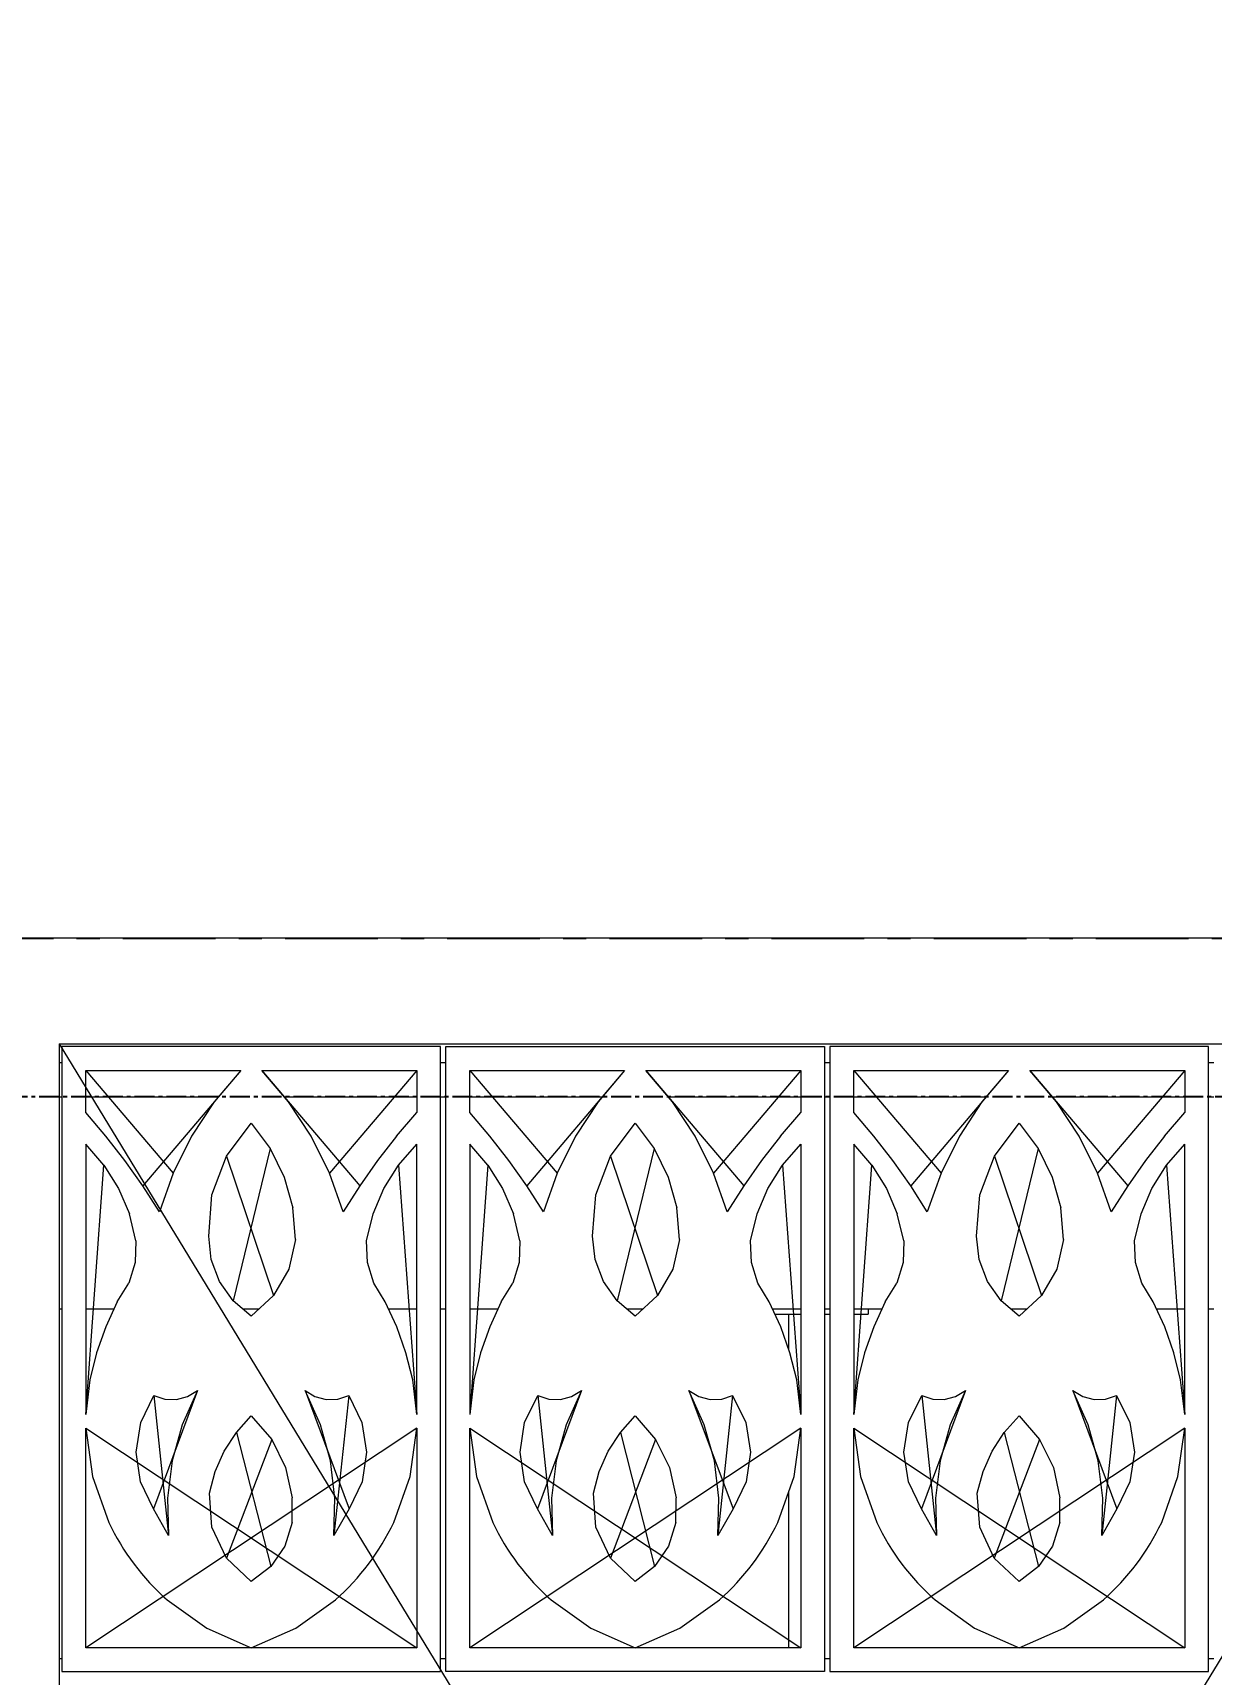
# Model space of a CAD drawing. Header units: millimetres. Extents: x -153298 to 620751, y -313239 to 250031.
# Drawn here: x 46608 to 48833, y 29136 to 32235 of the extents above; entities that cross this region are included whole.
import ezdxf

# ---------------------------------------------------------------- set-up
doc = ezdxf.new("R2010")
doc.units = ezdxf.units.MM
for name, pattern in [('CENTER', [2, 1.25, -0.25, 0.25, -0.25]), ('TA_GL_000.70000', [1.925, 0.7, -0.175, 0.175, -0.175, 0.7]), ('XKITLINE00', [0])]:
    doc.linetypes.add(name, pattern=pattern)
doc.layers.get('DEFPOINTS').update_dxf_attribs({"color": 250})
for name, color, linetype in [('000 - 0_SYM_DWG_GRIDLINE_MAIN_COLOR_251', 251, 'Continuous'), ('000 - EXISTING_BUILDING_MAIN_COLOR_251', 251, 'Continuous'), ('000 - EXISTING_BUILDING_MAIN_COLOR_3', 3, 'Continuous'), ('000 - GRID', 251, 'CENTER'), ('S-DIM', 7, 'Continuous')]:
    doc.layers.add(name, color=color, linetype=linetype)
doc.layers.add('Part', color=2, linetype='Continuous', lineweight=0)
doc.styles.add('ROMANS', font='arial.ttf', dxfattribs={"width": 0.85})
doc.styles.add('TA', font='', dxfattribs={"height": 4.5})
doc.styles.get('TA').set_extended_font_data('Cordia New')
doc.dimstyles.new('Dim-Cen', dxfattribs={"dimtxt": 3, "dimasz": 1, "dimexe": 0, "dimexo": 2.5, "dimgap": 1.5, "dimtad": 1, "dimdec": 0, "dimzin": 1, "dimdsep": 46, "dimtxsty": 'ROMANS', "dimblk": 'CEN1', "dimcen": 0.09, "dimclrd": 1, "dimclre": 250, "dimclrt": 3, "dimadec": 0, "dimazin": 0, "dimtfac": 1, "dimtdec": 0, "dimtofl": 0, "dimtmove": 2, "dimatfit": 3, "dimfxl": 1, "dimtfill": 1, "dimtfillclr": 256, "dimtolj": 1, "dimtzin": 0, "dimarcsym": 0})

# ---------------------------------------------------------------- blocks, each defined once
blk = doc.blocks.new('*A13031266')
at = {"layer": 'Part', "linetype": 'XKITLINE00', "lineweight": 0}
for p, q in [((424.457912, 36.822545), (424.497911, 36.822545)), ((424.857919, 36.822545), (425.285021, 36.822545)), ((427.226429, 36.822545), (427.477479, 36.822545)), ((429.430793, 36.822545), (429.857895, 36.822545)), ((430.217911, 36.822545), (430.297911, 36.822545)), ((430.657919, 36.822545), (431.085021, 36.822545)), ((433.026429, 36.822545), (433.277479, 36.822545)), ((435.230793, 36.822545), (435.657895, 36.822545)), ((436.017911, 36.822545), (436.097911, 36.822545)), ((436.457919, 36.822545), (436.885021, 36.822545)), ((438.826429, 36.822545), (439.077479, 36.822545)), ((441.030793, 36.822545), (441.457895, 36.822545)), ((441.817911, 36.822545), (441.897911, 36.822545))]:
    blk.add_line(p, q, dxfattribs=at)
blk = doc.blocks.new('*A17691722')
at = {"layer": '000 - EXISTING_BUILDING_MAIN_COLOR_3', "linetype": 'XKITLINE00', "lineweight": 0}
for p, q in [((521.257903, 42.422545), (398.857909, 42.422545)), ((447.657912, 40.822545), (424.457912, 2.742546)), ((424.457912, 40.822545), (447.657912, 2.742546)), ((424.457912, 40.822545), (424.457912, 2.742546)), ((424.457912, 40.822545), (447.657912, 40.822545))]:
    blk.add_line(p, q, dxfattribs=at)
blk = doc.blocks.new('*A17721725')
at = {"layer": 'Part', "linetype": 'XKITLINE00', "lineweight": 0}
for p, q in [((424.457912, 31.538517), (424.497911, 31.538517)), ((430.217911, 31.538517), (430.297911, 31.538517)), ((436.017911, 31.538517), (436.097911, 31.538517)), ((441.817911, 31.538517), (441.897911, 31.538517))]:
    blk.add_line(p, q, dxfattribs=at)
blk = doc.blocks.new('*A17731726')
at = {"layer": 'Part', "linetype": 'XKITLINE00', "lineweight": 0}
for p, q in [((424.457912, 40.542517), (424.497911, 40.542517)), ((430.217911, 40.542517), (430.297911, 40.542517)), ((436.017911, 40.542517), (436.097911, 40.542517)), ((441.817911, 40.542517), (441.897911, 40.542517)), ((424.457912, 40.022517), (424.497911, 40.022517)), ((424.857919, 40.022517), (426.858658, 40.022517)), ((427.857156, 40.022517), (429.857895, 40.022517)), ((430.217911, 40.022517), (430.297911, 40.022517)), ((430.657919, 40.022517), (432.658658, 40.022517)), ((433.657156, 40.022517), (435.657895, 40.022517)), ((436.017911, 40.022517), (436.097911, 40.022517)), ((436.457919, 40.022517), (438.458658, 40.022517)), ((439.457156, 40.022517), (441.457895, 40.022517)), ((441.817911, 40.022517), (441.897911, 40.022517))]:
    blk.add_line(p, q, dxfattribs=at)
blk = doc.blocks.new('*A18291778')
at = {"layer": '000 - EXISTING_BUILDING_MAIN_COLOR_251', "linetype": 'XKITLINE00', "lineweight": 0}
for p, q in [((430.217911, 40.782517), (424.497911, 40.782517)), ((424.497911, 40.782517), (424.497911, 31.342517)), ((430.217911, 31.342517), (430.217911, 40.782517)), ((430.297911, 31.342517), (430.297911, 40.782517)), ((430.297911, 40.782517), (436.017911, 40.782517)), ((436.017911, 40.782517), (436.017911, 31.342517)), ((441.817911, 40.782517), (436.097911, 40.782517)), ((436.097911, 40.782517), (436.097911, 31.342517)), ((441.817911, 31.342517), (441.817911, 40.782517)), ((424.857919, 40.422523), (427.197671, 40.423195)), ((424.857919, 40.422523), (426.177312, 38.870619)), ((424.857919, 39.785377), (424.857919, 40.422523)), ((427.197671, 40.423195), (425.718825, 38.678561)), ((427.197671, 40.423195), (426.795711, 39.94812)), ((427.518143, 40.423195), (428.996989, 38.678561)), ((427.920103, 39.94812), (427.518143, 40.423195)), ((427.518143, 40.423195), (429.857895, 40.422523)), ((429.857895, 40.422523), (428.538502, 38.870619)), ((429.857895, 40.422523), (429.857895, 39.785377)), ((430.657919, 40.422523), (432.997671, 40.423195)), ((430.657919, 40.422523), (431.977312, 38.870619)), ((430.657919, 39.785377), (430.657919, 40.422523)), ((432.997671, 40.423195), (431.518825, 38.678561)), ((432.997671, 40.423195), (432.595711, 39.94812)), ((433.318143, 40.423195), (434.796989, 38.678561)), ((433.720103, 39.94812), (433.318143, 40.423195)), ((433.318143, 40.423195), (435.657895, 40.422523)), ((435.657895, 40.422523), (434.338502, 38.870619)), ((435.657895, 40.422523), (435.657895, 39.785377)), ((436.457919, 40.422523), (438.797671, 40.423195)), ((436.457919, 40.422523), (437.777312, 38.870619)), ((436.457919, 39.785377), (436.457919, 40.422523)), ((438.797671, 40.423195), (437.318825, 38.678561)), ((438.797671, 40.423195), (438.395711, 39.94812)), ((439.118143, 40.423195), (440.596989, 38.678561)), ((439.520103, 39.94812), (439.118143, 40.423195)), ((439.118143, 40.423195), (441.457895, 40.422523)), ((441.457895, 40.422523), (440.138502, 38.870619)), ((441.457895, 40.422523), (441.457895, 39.785377)), ((426.795711, 39.94812), (426.453931, 39.428068)), ((428.261883, 39.428068), (427.920103, 39.94812)), ((432.595711, 39.94812), (432.253931, 39.428068)), ((434.061883, 39.428068), (433.720103, 39.94812)), ((438.395711, 39.94812), (438.053931, 39.428068)), ((439.861883, 39.428068), (439.520103, 39.94812)), ((425.162219, 39.43014), (424.857919, 39.785377)), ((429.553595, 39.43014), (429.857895, 39.785377)), ((430.962219, 39.43014), (430.657919, 39.785377)), ((435.353595, 39.43014), (435.657895, 39.785377)), ((436.762219, 39.43014), (436.457919, 39.785377)), ((441.153595, 39.43014), (441.457895, 39.785377)), ((425.449402, 39.060927), (425.162219, 39.43014)), ((426.453931, 39.428068), (426.177312, 38.870619)), ((426.984028, 39.126175), (427.357895, 39.625694)), ((427.357895, 39.625694), (427.644908, 39.241065)), ((428.538502, 38.870619), (428.261883, 39.428068)), ((429.553595, 39.43014), (429.266412, 39.060927)), ((431.249402, 39.060927), (430.962219, 39.43014)), ((432.253931, 39.428068), (431.977312, 38.870619)), ((432.784028, 39.126175), (433.157895, 39.625694)), ((433.157895, 39.625694), (433.444908, 39.241065)), ((434.338502, 38.870619), (434.061883, 39.428068)), ((435.353595, 39.43014), (435.066412, 39.060927)), ((437.049402, 39.060927), (436.762219, 39.43014)), ((438.053931, 39.428068), (437.777312, 38.870619)), ((438.584028, 39.126175), (438.957895, 39.625694)), ((438.957895, 39.625694), (439.244908, 39.241065)), ((440.138502, 38.870619), (439.861883, 39.428068)), ((441.153595, 39.43014), (440.866412, 39.060927)), ((424.857919, 39.306434), (424.857919, 35.226434)), ((425.132936, 38.992518), (424.857919, 39.306434)), ((427.644908, 39.241065), (427.084853, 36.941446)), ((427.644908, 39.241065), (427.856162, 38.810151)), ((429.582878, 38.992518), (429.857895, 39.306434)), ((429.857895, 35.226434), (429.857895, 39.306434)), ((430.657919, 39.306434), (430.657919, 35.226434)), ((430.932936, 38.992518), (430.657919, 39.306434)), ((433.444908, 39.241065), (432.884853, 36.941446)), ((433.444908, 39.241065), (433.656162, 38.810151)), ((435.382878, 38.992518), (435.657895, 39.306434)), ((435.657895, 39.306434), (435.657895, 35.226434)), ((436.457919, 39.306434), (436.457919, 35.226434)), ((436.732936, 38.992518), (436.457919, 39.306434)), ((439.244908, 39.241065), (438.684853, 36.941446)), ((439.244908, 39.241065), (439.456162, 38.810151)), ((441.182878, 38.992518), (441.457895, 39.306434)), ((441.457895, 35.226434), (441.457895, 39.306434)), ((424.857919, 35.226434), (425.132936, 38.992518)), ((425.132936, 38.992518), (425.354443, 38.638805)), ((425.718825, 38.678561), (425.449402, 39.060927)), ((426.763857, 38.542377), (426.984028, 39.126175)), ((426.984028, 39.126175), (427.695296, 37.023653)), ((429.266412, 39.060927), (428.996989, 38.678561)), ((429.361371, 38.638805), (429.582878, 38.992518)), ((429.582878, 38.992518), (429.857895, 35.226434)), ((430.932936, 38.992518), (430.657919, 35.226434)), ((430.932936, 38.992518), (431.154443, 38.638805)), ((431.518825, 38.678561), (431.249402, 39.060927)), ((432.563857, 38.542377), (432.784028, 39.126175)), ((432.784028, 39.126175), (433.495296, 37.023653)), ((435.066412, 39.060927), (434.796989, 38.678561)), ((435.161371, 38.638805), (435.382878, 38.992518)), ((435.382878, 38.992518), (435.657895, 35.226434)), ((436.457919, 35.226434), (436.732936, 38.992518)), ((436.732936, 38.992518), (436.954443, 38.638805)), ((437.318825, 38.678561), (437.049402, 39.060927)), ((438.363857, 38.542377), (438.584028, 39.126175)), ((438.584028, 39.126175), (439.295296, 37.023653)), ((440.866412, 39.060927), (440.596989, 38.678561)), ((440.961371, 38.638805), (441.182878, 38.992518)), ((441.182878, 38.992518), (441.457895, 35.226434)), ((425.969888, 38.283897), (425.718825, 38.678561)), ((426.177312, 38.870619), (425.969888, 38.283897)), ((427.856162, 38.810151), (427.984427, 38.347697)), ((428.745926, 38.283897), (428.538502, 38.870619)), ((428.996989, 38.678561), (428.745926, 38.283897)), ((431.769888, 38.283897), (431.518825, 38.678561)), ((431.977312, 38.870619), (431.769888, 38.283897)), ((433.656162, 38.810151), (433.784427, 38.347697)), ((434.545926, 38.283897), (434.338502, 38.870619)), ((434.796989, 38.678561), (434.545926, 38.283897)), ((437.569888, 38.283897), (437.318825, 38.678561)), ((437.777312, 38.870619), (437.569888, 38.283897)), ((439.456162, 38.810151), (439.584427, 38.347697)), ((440.345926, 38.283897), (440.138502, 38.870619)), ((440.596989, 38.678561), (440.345926, 38.283897)), ((425.354443, 38.638805), (425.516785, 38.254328)), ((426.714758, 37.920376), (426.763857, 38.542377)), ((429.199029, 38.254328), (429.361371, 38.638805)), ((431.154443, 38.638805), (431.316785, 38.254328)), ((432.514758, 37.920376), (432.563857, 38.542377)), ((434.999029, 38.254328), (435.161371, 38.638805)), ((436.954443, 38.638805), (437.116785, 38.254328)), ((438.314758, 37.920376), (438.363857, 38.542377)), ((440.799029, 38.254328), (440.961371, 38.638805)), ((425.615815, 37.848901), (425.516785, 38.254328)), ((428.025313, 37.869529), (427.984427, 38.347697)), ((429.099998, 37.848901), (429.199029, 38.254328)), ((431.415815, 37.848901), (431.316785, 38.254328)), ((433.825313, 37.869529), (433.784427, 38.347697)), ((434.899998, 37.848901), (434.999029, 38.254328)), ((437.215815, 37.848901), (437.116785, 38.254328)), ((439.625313, 37.869529), (439.584427, 38.347697)), ((440.699998, 37.848901), (440.799029, 38.254328)), ((425.615815, 37.848901), (425.603508, 37.521042)), ((426.752504, 37.565819), (426.714758, 37.920376)), ((428.025313, 37.869529), (427.924698, 37.421468)), ((429.112306, 37.521042), (429.099998, 37.848901)), ((431.415815, 37.848901), (431.403508, 37.521042)), ((432.552504, 37.565819), (432.514758, 37.920376)), ((433.825313, 37.869529), (433.724698, 37.421468)), ((434.912306, 37.521042), (434.899998, 37.848901)), ((437.215815, 37.848901), (437.203508, 37.521042)), ((438.352504, 37.565819), (438.314758, 37.920376)), ((439.625313, 37.869529), (439.524698, 37.421468)), ((440.712306, 37.521042), (440.699998, 37.848901)), ((425.603508, 37.521042), (425.50734, 37.207363)), ((426.878596, 37.232297), (426.752504, 37.565819)), ((429.208474, 37.207363), (429.112306, 37.521042)), ((431.403508, 37.521042), (431.30734, 37.207363)), ((432.678596, 37.232297), (432.552504, 37.565819)), ((435.008474, 37.207363), (434.912306, 37.521042)), ((437.203508, 37.521042), (437.10734, 37.207363)), ((438.478596, 37.232297), (438.352504, 37.565819)), ((440.808474, 37.207363), (440.712306, 37.521042)), ((425.333773, 36.928944), (425.50734, 37.207363)), ((427.084853, 36.941446), (426.878596, 37.232297)), ((427.924698, 37.421468), (427.695296, 37.023653)), ((429.382041, 36.928944), (429.208474, 37.207363)), ((431.133773, 36.928944), (431.30734, 37.207363)), ((432.884853, 36.941446), (432.678596, 37.232297)), ((433.724698, 37.421468), (433.495296, 37.023653)), ((435.182041, 36.928944), (435.008474, 37.207363)), ((436.933773, 36.928944), (437.10734, 37.207363)), ((438.684853, 36.941446), (438.478596, 37.232297)), ((439.524698, 37.421468), (439.295296, 37.023653)), ((440.982041, 36.928944), (440.808474, 37.207363)), ((427.695296, 37.023653), (427.357895, 36.712135)), ((433.495296, 37.023653), (433.157895, 36.712135)), ((439.295296, 37.023653), (438.957895, 36.712135)), ((425.333773, 36.928944), (425.159609, 36.548841)), ((427.357895, 36.712135), (427.084853, 36.941446)), ((429.556205, 36.548841), (429.382041, 36.928944)), ((431.133773, 36.928944), (430.959609, 36.548841)), ((433.157895, 36.712135), (432.884853, 36.941446)), ((435.356205, 36.548841), (435.182041, 36.928944)), ((436.933773, 36.928944), (436.759609, 36.548841)), ((438.957895, 36.712135), (438.684853, 36.941446)), ((441.156205, 36.548841), (440.982041, 36.928944)), ((425.159609, 36.548841), (425.021038, 36.154367)), ((429.694776, 36.154367), (429.556205, 36.548841)), ((430.959609, 36.548841), (430.821038, 36.154367)), ((435.494776, 36.154367), (435.356205, 36.548841)), ((436.759609, 36.548841), (436.621038, 36.154367)), ((441.294776, 36.154367), (441.156205, 36.548841)), ((425.021038, 36.154367), (424.919228, 35.748848)), ((429.796585, 35.748848), (429.694776, 36.154367)), ((430.821038, 36.154367), (430.719228, 35.748848)), ((435.596585, 35.748848), (435.494776, 36.154367)), ((436.621038, 36.154367), (436.519228, 35.748848)), ((441.396585, 35.748848), (441.294776, 36.154367)), ((424.919228, 35.748848), (424.857919, 35.226434)), ((429.857895, 35.226434), (429.796585, 35.748848)), ((430.719228, 35.748848), (430.657919, 35.226434)), ((435.657895, 35.226434), (435.596585, 35.748848)), ((436.519228, 35.748848), (436.457919, 35.226434)), ((441.457895, 35.226434), (441.396585, 35.748848)), ((425.687051, 35.105111), (425.886307, 35.511741)), ((426.545884, 35.585792), (425.881119, 33.801918)), ((425.886307, 35.511741), (426.108994, 33.396827)), ((425.886307, 35.511741), (426.05231, 35.45699)), ((426.05231, 35.45699), (426.22702, 35.451456)), ((426.22702, 35.451456), (426.396155, 35.495593)), ((426.545884, 35.585792), (426.31483, 35.069249)), ((426.396155, 35.495593), (426.545884, 35.585792)), ((428.16993, 35.585792), (428.834695, 33.801918)), ((428.400984, 35.069249), (428.16993, 35.585792)), ((428.16993, 35.585792), (428.319659, 35.495593)), ((428.319659, 35.495593), (428.488793, 35.451456)), ((428.488793, 35.451456), (428.663504, 35.45699)), ((428.829507, 35.511741), (428.60682, 33.396827)), ((428.663504, 35.45699), (428.829507, 35.511741)), ((428.829507, 35.511741), (429.028763, 35.105111)), ((431.487051, 35.105111), (431.686307, 35.511741)), ((432.345884, 35.585792), (431.681119, 33.801918)), ((431.686307, 35.511741), (431.908994, 33.396827)), ((431.686307, 35.511741), (431.85231, 35.45699)), ((431.85231, 35.45699), (432.02702, 35.451456)), ((432.02702, 35.451456), (432.196155, 35.495593)), ((432.345884, 35.585792), (432.11483, 35.069249)), ((432.196155, 35.495593), (432.345884, 35.585792)), ((433.96993, 35.585792), (434.634695, 33.801918)), ((434.200984, 35.069249), (433.96993, 35.585792)), ((433.96993, 35.585792), (434.119659, 35.495593)), ((434.119659, 35.495593), (434.288793, 35.451456)), ((434.288793, 35.451456), (434.463504, 35.45699)), ((434.629507, 35.511741), (434.40682, 33.396827)), ((434.463504, 35.45699), (434.629507, 35.511741)), ((434.629507, 35.511741), (434.828763, 35.105111)), ((437.287051, 35.105111), (437.486307, 35.511741)), ((438.145884, 35.585792), (437.481119, 33.801918)), ((437.486307, 35.511741), (437.708994, 33.396827)), ((437.486307, 35.511741), (437.65231, 35.45699)), ((437.65231, 35.45699), (437.82702, 35.451456)), ((437.82702, 35.451456), (437.996155, 35.495593)), ((438.145884, 35.585792), (437.91483, 35.069249)), ((437.996155, 35.495593), (438.145884, 35.585792)), ((439.76993, 35.585792), (440.434695, 33.801918)), ((440.000984, 35.069249), (439.76993, 35.585792)), ((439.76993, 35.585792), (439.919659, 35.495593)), ((439.919659, 35.495593), (440.088793, 35.451456)), ((440.088793, 35.451456), (440.263504, 35.45699)), ((440.429507, 35.511741), (440.20682, 33.396827)), ((440.263504, 35.45699), (440.429507, 35.511741)), ((440.429507, 35.511741), (440.628763, 35.105111)), ((424.857919, 35.018957), (429.857895, 31.698387)), ((429.857895, 35.018957), (424.857919, 31.698387)), ((424.857919, 31.698387), (424.857919, 35.018957)), ((424.857919, 35.018957), (424.959356, 34.289821)), ((425.617637, 34.657637), (425.687051, 35.105111)), ((426.31483, 35.069249), (426.163059, 34.524118)), ((427.132818, 34.952025), (427.357895, 35.20272)), ((427.357895, 35.20272), (427.665902, 34.84632)), ((428.552755, 34.524118), (428.400984, 35.069249)), ((429.028763, 35.105111), (429.098177, 34.657637)), ((429.756458, 34.289821), (429.857895, 35.018957)), ((429.857895, 35.018957), (429.857895, 31.698387)), ((430.657919, 35.018957), (435.657895, 31.698387)), ((435.657895, 35.018957), (430.657919, 31.698387)), ((430.657919, 31.698387), (430.657919, 35.018957)), ((430.657919, 35.018957), (430.759356, 34.289821)), ((431.417637, 34.657637), (431.487051, 35.105111)), ((432.11483, 35.069249), (431.963059, 34.524118)), ((432.932818, 34.952025), (433.157895, 35.20272)), ((433.157895, 35.20272), (433.465902, 34.84632)), ((434.352755, 34.524118), (434.200984, 35.069249)), ((434.828763, 35.105111), (434.898177, 34.657637)), ((435.556458, 34.289821), (435.657895, 35.018957)), ((435.657895, 35.018957), (435.657895, 31.698387)), ((436.457919, 35.018957), (441.457895, 31.698387)), ((441.457895, 35.018957), (436.457919, 31.698387)), ((436.457919, 31.698387), (436.457919, 35.018957)), ((436.457919, 35.018957), (436.559356, 34.289821)), ((437.217637, 34.657637), (437.287051, 35.105111)), ((437.91483, 35.069249), (437.763059, 34.524118)), ((438.732818, 34.952025), (438.957895, 35.20272)), ((438.957895, 35.20272), (439.265902, 34.84632)), ((440.152755, 34.524118), (440.000984, 35.069249)), ((440.628763, 35.105111), (440.698177, 34.657637)), ((441.356458, 34.289821), (441.457895, 35.018957)), ((441.457895, 35.018957), (441.457895, 31.698387)), ((426.94957, 34.66931), (427.132818, 34.952025)), ((427.665902, 34.84632), (426.982075, 33.054752)), ((427.132818, 34.952025), (427.651025, 32.930287)), ((427.665902, 34.84632), (427.87561, 34.424524)), ((432.74957, 34.66931), (432.932818, 34.952025)), ((433.465902, 34.84632), (432.782075, 33.054752)), ((432.932818, 34.952025), (433.451025, 32.930287)), ((433.465902, 34.84632), (433.67561, 34.424524)), ((438.54957, 34.66931), (438.732818, 34.952025)), ((439.265902, 34.84632), (438.582075, 33.054752)), ((438.732818, 34.952025), (439.251025, 32.930287)), ((439.265902, 34.84632), (439.47561, 34.424524)), ((425.684335, 34.20975), (425.617637, 34.657637)), ((426.163059, 34.524118), (426.093936, 33.962491)), ((426.812631, 34.361487), (426.94957, 34.66931)), ((428.621878, 33.962491), (428.552755, 34.524118)), ((429.098177, 34.657637), (429.031479, 34.20975)), ((431.484335, 34.20975), (431.417637, 34.657637)), ((431.963059, 34.524118), (431.893936, 33.962491)), ((432.612631, 34.361487), (432.74957, 34.66931)), ((434.421878, 33.962491), (434.352755, 34.524118)), ((434.898177, 34.657637), (434.831479, 34.20975)), ((437.284335, 34.20975), (437.217637, 34.657637)), ((437.763059, 34.524118), (437.693936, 33.962491)), ((438.412631, 34.361487), (438.54957, 34.66931)), ((440.221878, 33.962491), (440.152755, 34.524118)), ((440.698177, 34.657637), (440.631479, 34.20975)), ((424.959356, 34.289821), (425.205602, 33.59607)), ((426.725347, 34.036081), (426.812631, 34.361487)), ((427.87561, 34.424524), (427.973846, 33.96383)), ((429.510212, 33.59607), (429.756458, 34.289821)), ((430.759356, 34.289821), (431.005602, 33.59607)), ((432.525347, 34.036081), (432.612631, 34.361487)), ((433.67561, 34.424524), (433.773846, 33.96383)), ((435.310212, 33.59607), (435.556458, 34.289821)), ((436.559356, 34.289821), (436.805602, 33.59607)), ((438.325347, 34.036081), (438.412631, 34.361487)), ((439.47561, 34.424524), (439.573846, 33.96383)), ((441.110212, 33.59607), (441.356458, 34.289821)), ((425.881119, 33.801918), (425.684335, 34.20975)), ((426.761087, 33.521185), (426.725347, 34.036081)), ((429.031479, 34.20975), (428.834695, 33.801918)), ((431.681119, 33.801918), (431.484335, 34.20975)), ((432.561087, 33.521185), (432.525347, 34.036081)), ((434.831479, 34.20975), (434.634695, 33.801918)), ((437.481119, 33.801918), (437.284335, 34.20975)), ((438.361087, 33.521185), (438.325347, 34.036081)), ((440.631479, 34.20975), (440.434695, 33.801918)), ((426.108994, 33.396827), (425.881119, 33.801918)), ((426.093936, 33.962491), (426.108994, 33.396827)), ((427.97361, 33.591665), (427.973846, 33.96383)), ((428.60682, 33.396827), (428.621878, 33.962491)), ((428.834695, 33.801918), (428.60682, 33.396827)), ((431.908994, 33.396827), (431.681119, 33.801918)), ((431.893936, 33.962491), (431.908994, 33.396827)), ((433.77361, 33.591665), (433.773846, 33.96383)), ((434.40682, 33.396827), (434.421878, 33.962491)), ((434.634695, 33.801918), (434.40682, 33.396827)), ((437.708994, 33.396827), (437.481119, 33.801918)), ((437.693936, 33.962491), (437.708994, 33.396827)), ((439.57361, 33.591665), (439.573846, 33.96383)), ((440.20682, 33.396827), (440.221878, 33.962491)), ((440.434695, 33.801918), (440.20682, 33.396827)), ((426.982075, 33.054752), (426.761087, 33.521185)), ((427.97361, 33.591665), (427.862653, 33.236425)), ((432.782075, 33.054752), (432.561087, 33.521185)), ((433.77361, 33.591665), (433.662653, 33.236425)), ((438.582075, 33.054752), (438.361087, 33.521185)), ((439.57361, 33.591665), (439.462653, 33.236425)), ((427.862653, 33.236425), (427.651025, 32.930287)), ((433.662653, 33.236425), (433.451025, 32.930287)), ((439.462653, 33.236425), (439.251025, 32.930287)), ((427.357895, 32.700981), (426.982075, 33.054752)), ((433.157895, 32.700981), (432.782075, 33.054752)), ((438.957895, 32.700981), (438.582075, 33.054752)), ((427.651025, 32.930287), (427.357895, 32.700981)), ((433.451025, 32.930287), (433.157895, 32.700981)), ((439.251025, 32.930287), (438.957895, 32.700981)), ((426.086609, 32.425891), (426.685244, 31.997448)), ((428.03057, 31.997448), (428.629205, 32.425891)), ((431.886609, 32.425891), (432.485244, 31.997448)), ((433.83057, 31.997448), (434.429205, 32.425891)), ((437.686609, 32.425891), (438.285244, 31.997448)), ((439.63057, 31.997448), (440.229205, 32.425891)), ((426.685244, 31.997448), (427.357919, 31.698387)), ((427.357919, 31.698387), (428.03057, 31.997448)), ((432.485244, 31.997448), (433.157919, 31.698387)), ((433.157919, 31.698387), (433.83057, 31.997448)), ((438.285244, 31.997448), (438.957919, 31.698387)), ((438.957919, 31.698387), (439.63057, 31.997448)), ((429.857895, 31.698387), (424.857919, 31.698387)), ((435.657895, 31.698387), (430.657919, 31.698387)), ((441.457895, 31.698387), (436.457919, 31.698387)), ((424.497911, 31.342517), (430.217911, 31.342517)), ((436.017911, 31.342517), (430.297911, 31.342517)), ((436.097911, 31.342517), (441.817911, 31.342517))]:
    blk.add_line(p, q, dxfattribs=at)
for centre, start, end in [((428.490858, 35.152746), 205.353329, 228.597597), ((426.224956, 35.152746), 311.402403, 334.646671), ((434.290858, 35.152746), 205.353329, 228.597597), ((432.024956, 35.152746), 311.402403, 334.646671), ((440.090858, 35.152746), 205.353329, 228.597597), ((437.824956, 35.152746), 311.402403, 334.646671)]:
    blk.add_arc(centre, 3.635402, start, end, dxfattribs=at)
blk = doc.blocks.new('*A18481797')
at = {"layer": 'Part', "linetype": 'XKITLINE00', "lineweight": 0}
for p, q in [((435.477855, 36.202535), (435.477855, 36.742545)), ((435.477855, 31.698387), (435.477855, 34.068372))]:
    blk.add_line(p, q, dxfattribs=at)
blk = doc.blocks.new('*A18601809')
at = {"layer": 'Part', "linetype": 'XKITLINE00', "lineweight": 0}
for p, q in [((435.230793, 36.822545), (435.657895, 36.822545)), ((435.267449, 36.742545), (435.657895, 36.742545)), ((436.017911, 36.822545), (436.097911, 36.822545)), ((436.017911, 36.742545), (436.097911, 36.742545)), ((436.457919, 36.822545), (436.6778, 36.822545)), ((436.457919, 36.742545), (436.6778, 36.742545)), ((436.6778, 36.822545), (436.6778, 36.742545))]:
    blk.add_line(p, q, dxfattribs=at)
blk = doc.blocks.new('CEN1')
at = {"color": 1}
for p, q in [((0, 1.5), (0, -1.5)), ((1.5, 0), (-1.5, 0))]:
    blk.add_line(p, q, dxfattribs=at)
at = {"color": 3}
blk.add_circle((0, 0), 0.75, dxfattribs=at)
blk = doc.blocks.new('*D4871')
at = {"layer": 'DEFPOINTS', "color": 0, "transparency": 16777216}
for p in [(43632.8, 32391.8), (43632.8, 31166.7), (55032.8, 31166.7)]:
    blk.add_point(p, dxfattribs=at)
at = {"layer": 'S-DIM', "color": 250, "lineweight": -2, "transparency": 16777216}
for p, q in [((43632.8, 31341.7), (43632.8, 32391.8)), ((55032.8, 31341.7), (55032.8, 32391.8))]:
    blk.add_line(p, q, dxfattribs=at)
at = {"layer": 'S-DIM', "color": 1, "lineweight": -2, "transparency": 16777216}
blk.add_line((54962.8, 32391.8), (43702.8, 32391.8), dxfattribs=at)
at = {"layer": 'S-DIM', "color": 1, "lineweight": -2, "transparency": 16777216, "xscale": 70, "yscale": 70, "zscale": 70, "rotation": 180}
blk.add_blockref('CEN1', (43632.8, 32391.8), dxfattribs=at)
at = {"layer": 'S-DIM', "color": 1, "lineweight": -2, "transparency": 16777216, "xscale": 70, "yscale": 70, "zscale": 70}
blk.add_blockref('CEN1', (55032.8, 32391.8), dxfattribs=at)
at = {"layer": 'S-DIM', "color": 3, "transparency": 16777216, "insert": (49332.8, 32604), "char_height": 210, "attachment_point": 5, "style": 'ROMANS', "bg_fill": 3, "box_fill_scale": 1.1, "bg_fill_color": 256, "bg_fill_true_color": 13158600, "bg_fill_transparency": 0}
blk.add_mtext('\\A1;11400', dxfattribs=at)
blk = doc.blocks.new('*U6394')
at = {"layer": '000 - 0_SYM_DWG_GRIDLINE_MAIN_COLOR_251', "color": 0, "linetype": 'ByBlock', "ltscale": 5}
blk.add_line((20, 0), (-651.806, 0), dxfattribs=at)
at = {"style": 'TA', "flags": 1}
blk.add_attdef('LOCATION', (6, -6), '', height=4.5, rotation=270, dxfattribs=at)
blk = doc.blocks.new('W-1-PP19-ST-ENT1-1_20260610-094632_ELEVATION_1_DIMS')
at = {"layer": '000 - GRID', "linetype": 'TA_GL_000.70000', "xscale": 50.00000000000004, "yscale": 50.00000000000004, "zscale": 50.00000000000004, "rotation": 180}
blk.add_blockref('*U6394', (-2830, 113950), dxfattribs=at)

msp = doc.modelspace()

# ---------------------------------------------------------------- linework, layer by layer
at = {"color": 1, "linetype": 'CENTER', "ltscale": 30}
msp.add_line((59557.5016, 30225.8988), (24877.4489, 30225.8988), dxfattribs=at)

# ---------------------------------------------------------------- block references
at = {"lineweight": 0, "xscale": 125, "yscale": 125, "zscale": 125}
for name in ['*A17691722', '*A18291778', '*A17731726', '*A13031266', '*A18601809', '*A18481797', '*A17721725']:
    msp.add_blockref(name, (-6399.4671, 25223.0807), dxfattribs=at)

# ---------------------------------------------------------------- dimensions: what is measured, and where the dimension line sits
at = {"layer": 'S-DIM'}
dim = msp.add_linear_dim(base=(43632.7713, 32391.8095), p1=(55032.7713, 31166.6885), p2=(43632.7713, 31166.6885), angle=180, dimstyle='Dim-Cen', override={"dimscale": 70}, dxfattribs=at)
dim.commit()
dim.dimension.update_dxf_attribs({"geometry": '*D4871', "text_midpoint": (49332.7713, 32604.0298)})

# ---------------------------------------------------------------- next in the draw order: block references
at = {"color": 6}
msp.add_blockref('W-1-PP19-ST-ENT1-1_20260610-094632_ELEVATION_1_DIMS', (32232.7713, -83424.1012), dxfattribs=at)

doc.saveas('drawing.dxf')
